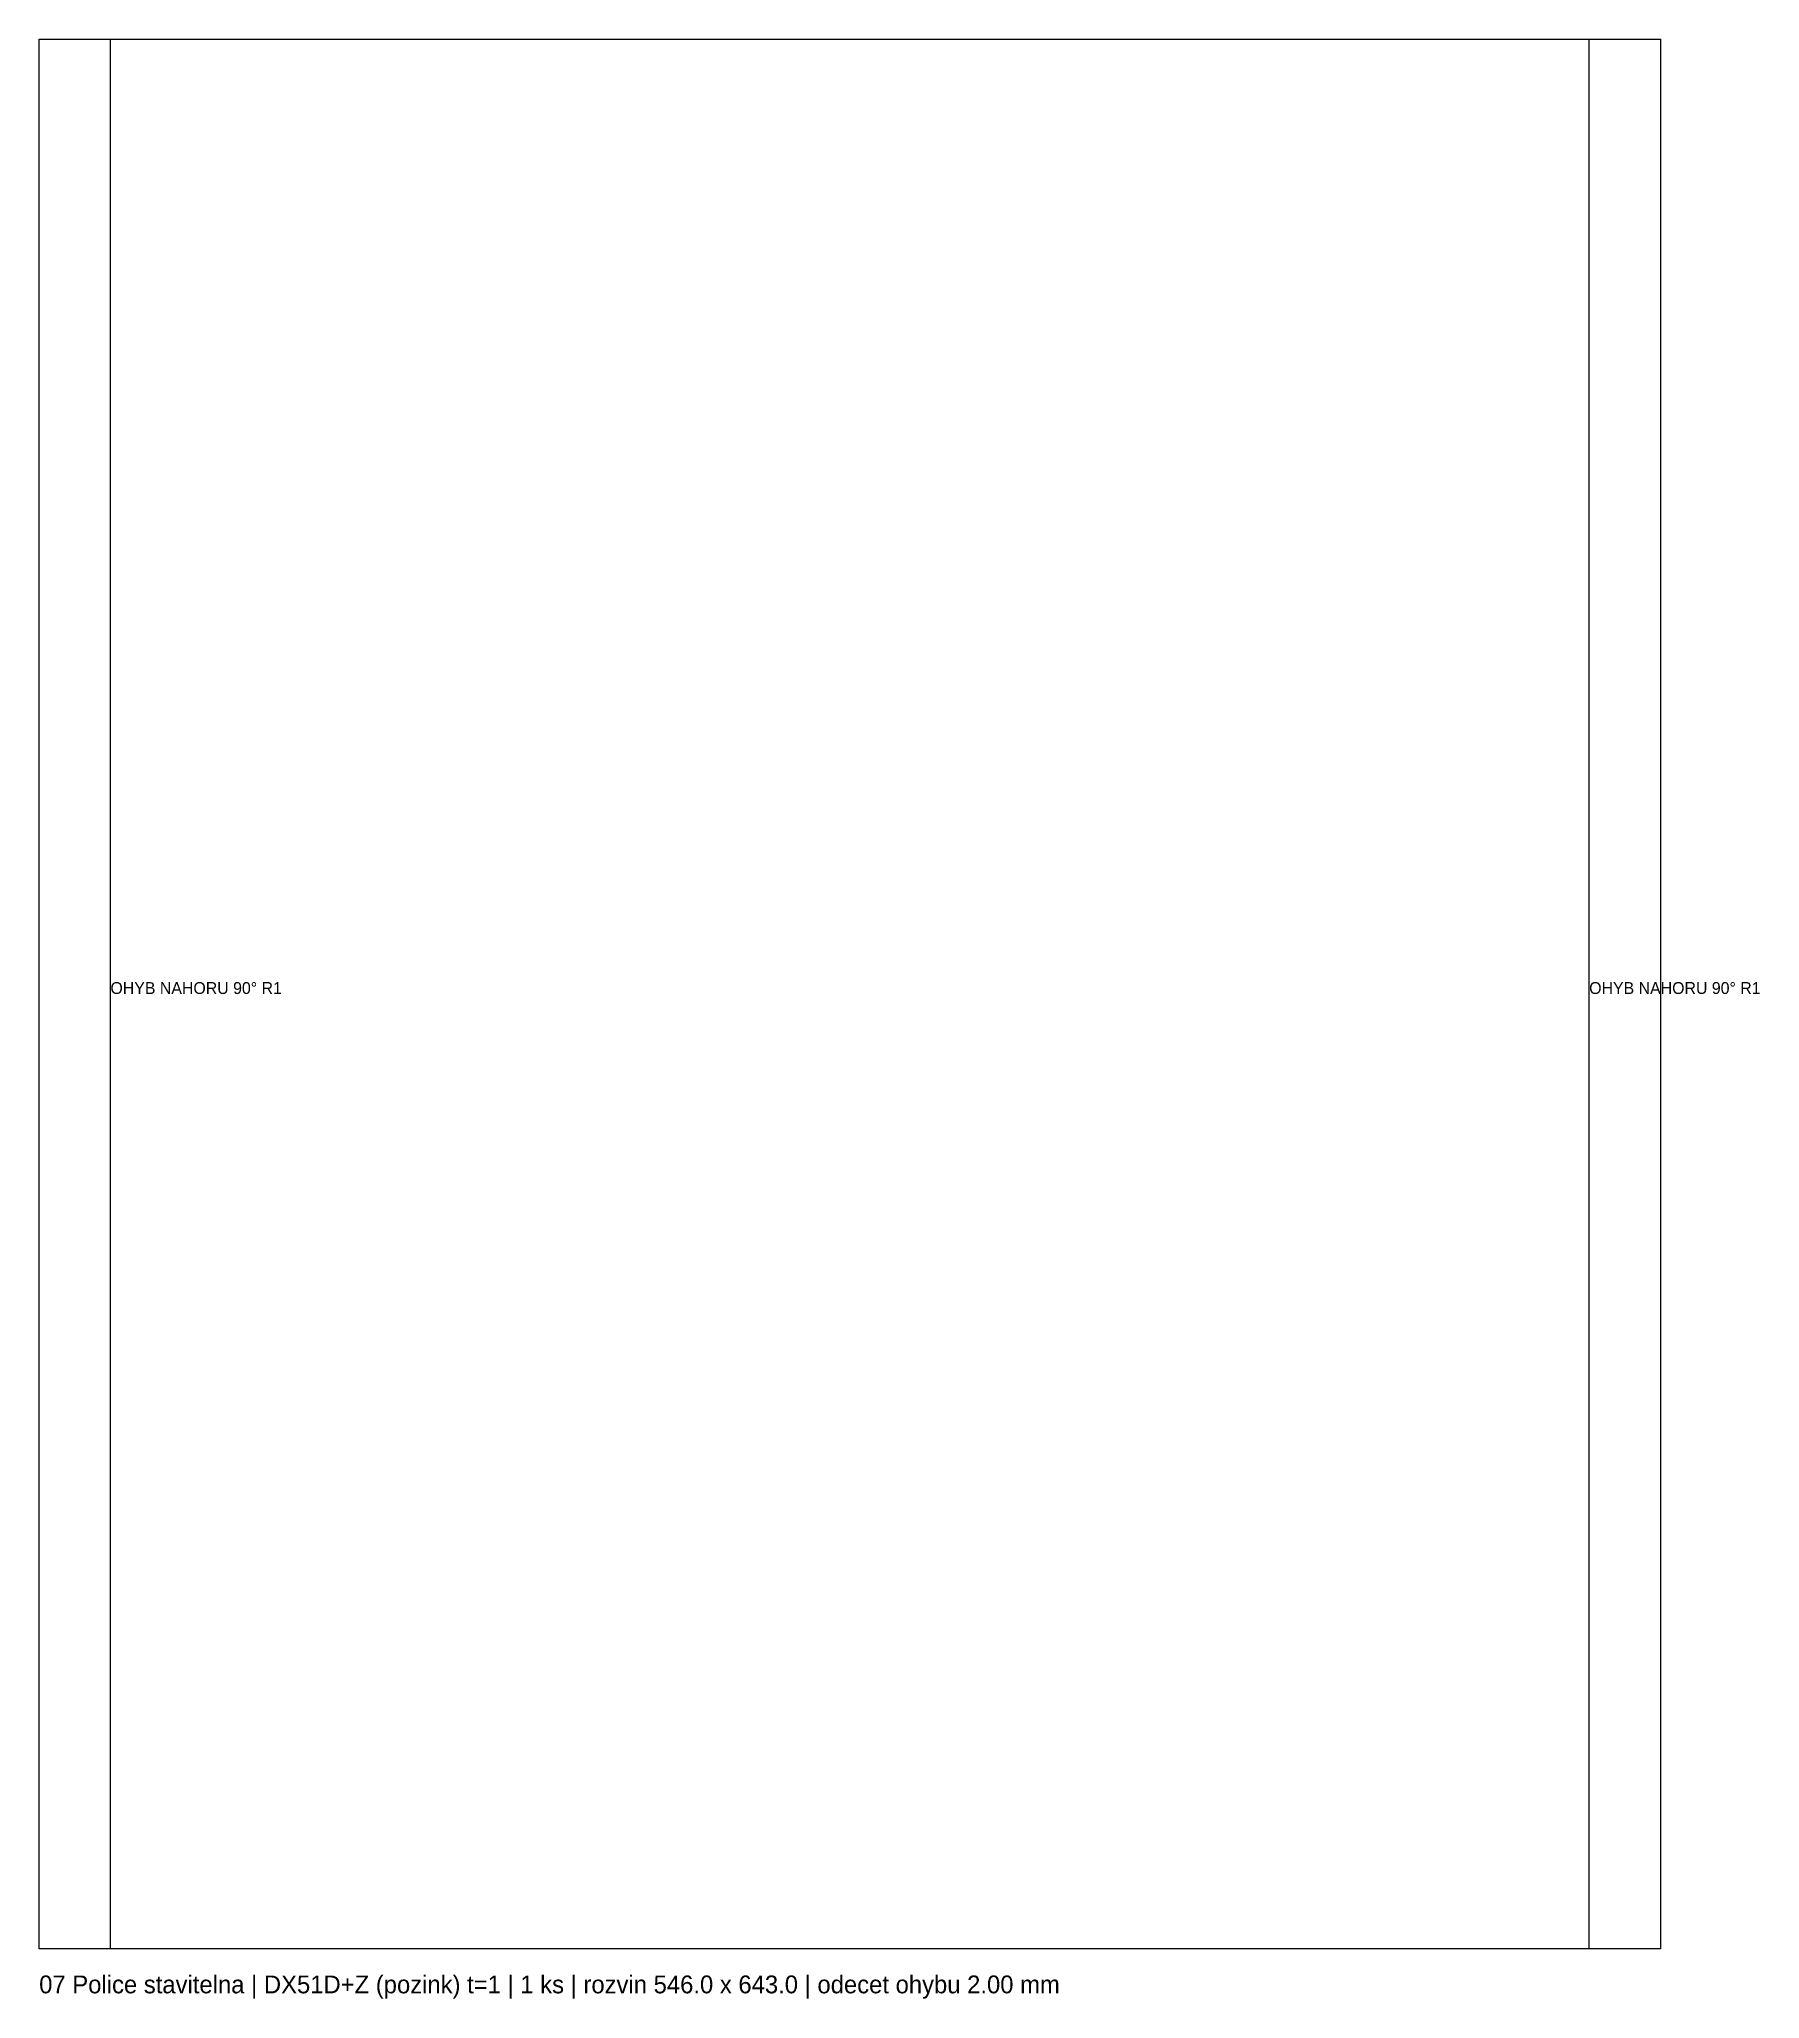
# Model space of a CAD drawing. Header units: millimetres. Extents: x 0 to 579, y -17 to 643.
import ezdxf

# ---------------------------------------------------------------- set-up
doc = ezdxf.new("R2010")
doc.units = ezdxf.units.MM
for name, color, linetype in [('BEND', 1, 'Continuous'), ('CUT', 7, 'CONTINUOUS'), ('TEXT', 3, 'CONTINUOUS')]:
    doc.layers.add(name, color=color, linetype=linetype)

msp = doc.modelspace()

# ---------------------------------------------------------------- linework, layer by layer
at = {"layer": 'BEND'}
for p, q in [((24, 0), (24, 643)), ((522, 0), (522, 643))]:
    msp.add_line(p, q, dxfattribs=at)
at = {"layer": 'CUT'}
for p, q in [((0, 643), (546, 643)), ((0, 0), (0, 643)), ((546, 643), (546, 0)), ((546, 0), (0, 0))]:
    msp.add_line(p, q, dxfattribs=at)

# ---------------------------------------------------------------- texts
at = {"layer": 'TEXT'}
for s, height, p in [('OHYB NAHORU 90° R1', 4, (24, 321.5)), ('OHYB NAHORU 90° R1', 4, (522, 321.5)), ('07 Police stavitelna | DX51D+Z (pozink) t=1 | 1 ks | rozvin 546.0 x 643.0 | odecet ohybu 2.00 mm', 6, (0, -15))]:
    msp.add_text(s, height=height, dxfattribs=at).set_placement(p)

doc.saveas('drawing.dxf')
